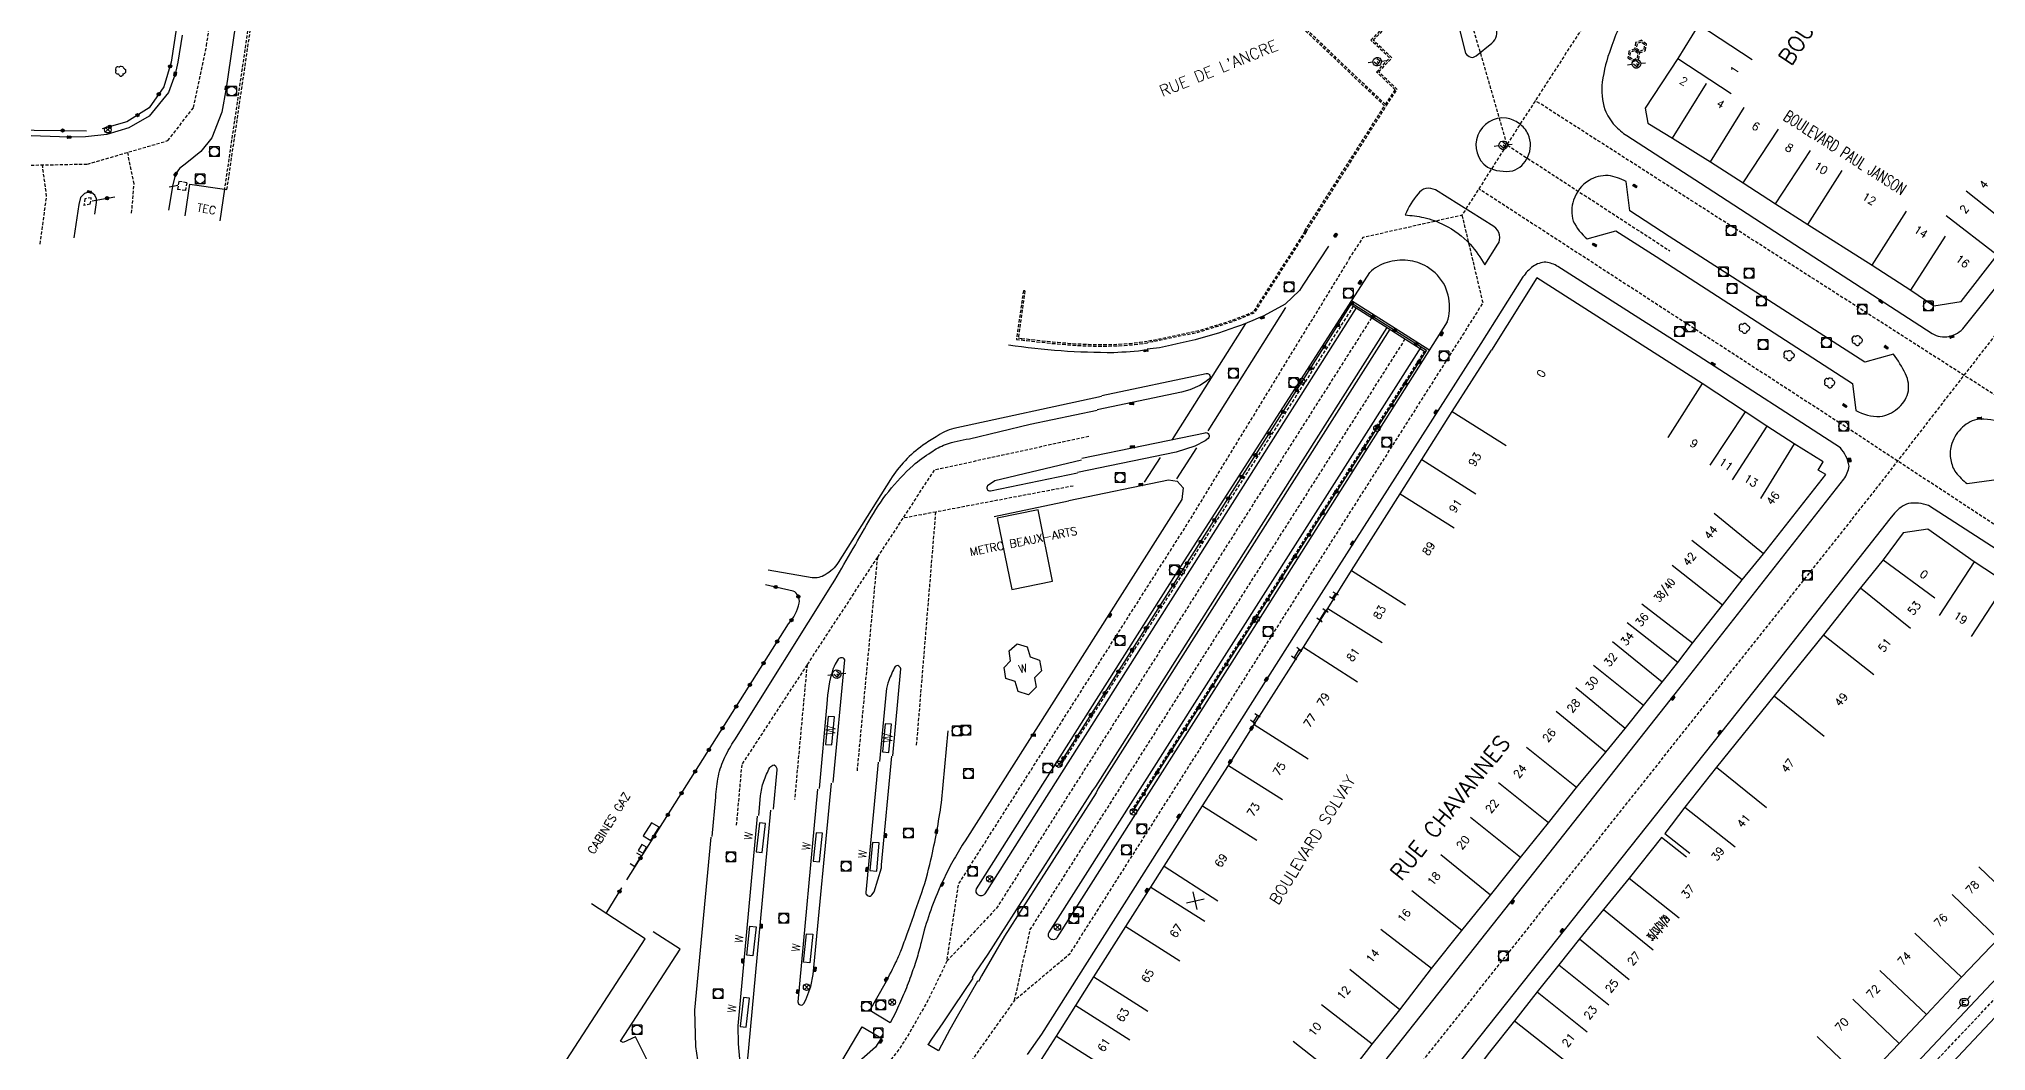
# Model space of a CAD drawing. Header units: millimetres. Extents: x 155000 to 156001, y 122000 to 123001.
# Drawn here: x 155193.5 to 155497.6, y 122550.6 to 122708.5 of the extents above; entities that cross this region are included whole.
import ezdxf
from ezdxf.enums import TextEntityAlignment as Align

# ---------------------------------------------------------------- set-up
doc = ezdxf.new("R2010")
doc.units = ezdxf.units.MM
doc.linetypes.add('DASHED', pattern=[0.75, 0.5, -0.25])
doc.layers.get('0').update_dxf_attribs({"linetype": 'CONTINUOUS'})
for name, color, linetype in [('W0001', 6, 'DASHED'), ('W0008', 7, 'CONTINUOUS'), ('W0100', 7, 'CONTINUOUS'), ('W0105', 7, 'CONTINUOUS'), ('W0112', 1, 'DASHED'), ('W0120', 7, 'CONTINUOUS'), ('W0300', 7, 'CONTINUOUS'), ('W0322', 7, 'CONTINUOUS'), ('W0400', 7, 'CONTINUOUS'), ('W0420', 7, 'CONTINUOUS'), ('W0469', 7, 'CONTINUOUS'), ('W0471', 7, 'CONTINUOUS'), ('W0984', 7, 'CONTINUOUS'), ('W0989', 7, 'CONTINUOUS'), ('W0991', 7, 'CONTINUOUS'), ('W1102', 7, 'CONTINUOUS')]:
    doc.layers.add(name, color=color, linetype=linetype)
doc.styles.get("Standard").update_dxf_attribs({"font": 'romans.shx', "width": 0.85})

# ---------------------------------------------------------------- blocks, each defined once
blk = doc.blocks.new('T400')
for p, q in [((-0.15, 0.3), (0.15, 0.3)), ((-0.15, -0.25), (-0.15, 0.3)), ((-0.15, 0.15), (0.15, 0.15)), ((-0.15, 0), (0.15, 0)), ((0.15, 0.3), (0.15, -0.25)), ((-0.15, -0.15), (0.15, -0.15)), ((-0.15, -0.25), (-0.15, -0.3)), ((-0.15, -0.3), (0.15, -0.3)), ((0.15, -0.3), (0.15, -0.25))]:
    blk.add_line(p, q)
blk = doc.blocks.new('T420')
for p, q in [((0.75, 0.75), (-0.75, 0.75)), ((-0.75, 0.75), (-0.75, -0.75)), ((0.75, 0.75), (0.75, -0.75)), ((0.75, -0.75), (-0.75, -0.75))]:
    blk.add_line(p, q)
blk.add_ellipse((0, 0), major_axis=(-0.53, 0.53), ratio=1, start_param=3.926991, end_param=10.210176)
blk = doc.blocks.new('t105o')
for p, q in [((-0.5, 0), (0.5, 0)), ((0.5, 0), (0.2, 0.1)), ((0.5, 0), (0.2, -0.1))]:
    blk.add_line(p, q)
blk = doc.blocks.new('t322o')
at = {"color": 0, "linetype": 'Continuous'}
for radius in [0.25, 0.15]:
    blk.add_circle((0, 0), radius, dxfattribs=at)
blk = doc.blocks.new('t991o')
at = {"color": 0, "linetype": 'Continuous'}
for p, q in [((-1, 1), (1, -1)), ((-1, -1), (1, 1))]:
    blk.add_line(p, q, dxfattribs=at)
blk = doc.blocks.new('T471')
for p, q in [((-0.333334, 0.333334), (-0.333334, -0.333334)), ((-0.333334, 0.333334), (0.333334, 0.333334)), ((-0.333334, 0), (0, 0)), ((0.500001, 0.500001), (1.000002, 1.000002)), ((-0.500001, -0.500001), (-1.000002, -1.000002)), ((-0.333334, -0.333334), (0.333334, -0.333334))]:
    blk.add_line(p, q)
blk.add_ellipse((0, 0), major_axis=(0.471405, 0.471405), ratio=1, start_param=5.4977871438, end_param=11.780972451)
blk = doc.blocks.new('T300')
for p, q in [((-0.8, 0.51), (-0.86, 0.34)), ((-0.86, 0.34), (-0.86, 0.17)), ((-0.86, 0.17), (-0.74, 0.06)), ((-0.69, 0.63), (-0.8, 0.51)), ((-0.8, -0.06), (-0.74, 0.06)), ((-0.74, 0.06), (-0.69, 0.11)), ((-0.57, 0.69), (-0.69, 0.63)), ((-0.46, 0.69), (-0.57, 0.69)), ((-0.29, 0.63), (-0.46, 0.69)), ((-0.29, 0.63), (-0.17, 0.74)), ((-0.23, 0.57), (-0.29, 0.63)), ((-0.17, 0.74), (-0.06, 0.8)), ((-0.06, 0.8), (0.06, 0.8)), ((0.06, 0.8), (0.23, 0.74)), ((0.23, 0.74), (0.34, 0.63)), ((0.34, 0.63), (0.4, 0.51)), ((0.46, 0.46), (0.34, 0.46)), ((0.4, 0.51), (0.4, 0.46)), ((0.57, 0.4), (0.46, 0.46)), ((0.57, 0.4), (0.69, 0.29)), ((0.69, 0.29), (0.74, 0.17)), ((0.74, 0.06), (0.69, -0.17)), ((0.74, 0.17), (0.74, 0.06)), ((-0.8, -0.17), (-0.8, -0.06)), ((-0.8, -0.23), (-0.8, -0.17)), ((-0.74, -0.34), (-0.8, -0.23)), ((-0.69, -0.4), (-0.74, -0.34)), ((-0.51, -0.46), (-0.69, -0.4)), ((-0.4, -0.46), (-0.51, -0.46)), ((-0.4, -0.46), (-0.34, -0.46)), ((-0.34, -0.46), (-0.34, -0.4)), ((-0.34, -0.51), (-0.34, -0.46)), ((-0.29, -0.63), (-0.34, -0.51)), ((-0.17, -0.74), (-0.29, -0.63)), ((-0.06, -0.8), (-0.17, -0.74)), ((0.06, -0.8), (-0.06, -0.8)), ((0.17, -0.74), (0.06, -0.8)), ((0.23, -0.69), (0.17, -0.74)), ((0.29, -0.46), (0.23, -0.46)), ((0.29, -0.63), (0.23, -0.69)), ((0.46, -0.4), (0.29, -0.46)), ((0.34, -0.51), (0.29, -0.63)), ((0.34, -0.51), (0.34, -0.46)), ((0.57, -0.34), (0.46, -0.4)), ((0.63, -0.29), (0.57, -0.34)), ((0.69, -0.17), (0.63, -0.29))]:
    blk.add_line(p, q)
blk = doc.blocks.new('T469')
at = {"color": 0, "linetype": 'Continuous', "flags": 128}
for points in [[(-0.35, 0.35), (0.35, -0.35)], [(-0.35, -0.35), (0.35, 0.35)]]:
    blk.add_lwpolyline(points, dxfattribs=at)
at = {"color": 0, "linetype": 'Continuous'}
blk.add_circle((0, 0), 0.5, dxfattribs=at)

msp = doc.modelspace()

# ---------------------------------------------------------------- linework, layer by layer
at = {"layer": 'W0001'}
for points in [[(155736.54, 122932.63), (155722.45, 122929.66), (155716.7, 122927.95), (155710.96, 122925.02), (155703.99, 122918.54), (155695.92, 122908.89), (155652.76, 122854.78), (155643.84, 122843.66), (155613.03, 122804.7), (155574.16, 122756.94), (155540.78, 122715.04), (155526.71, 122697.26), (155499.97, 122663.56), (155480.24, 122638.12), (155384.49, 122517.41)], [(155187, 122688.74), (155201.06, 122689.02), (155213.64, 122692.67), (155217.62, 122697.82), (155219.67, 122707.49), (155221.66, 122721.1)], [(155617.77, 122576.77), (155584.3, 122598.16), (155558.55, 122614.86), (155546.24, 122623.1), (155499.26, 122652.78), (155427.22, 122698.91)], [(155207.97, 122681.35), (155208.36, 122685.92), (155207.35, 122690.85)], [(155193.67, 122676.53), (155194.7, 122683.99), (155194.03, 122688.88)], [(155608.8, 122562.31), (155573.15, 122584.29), (155561.24, 122592.18), (155533.95, 122609.76), (155474.67, 122648.65), (155418.37, 122685.15)], [(155357.48, 122646.51), (155333.31, 122641.24), (155328.4, 122633.73), (155324.44, 122627.67), (155313.46, 122610.88), (155303.25, 122595.28), (155302.4, 122585.77)], [(155355.04, 122638.77), (155333.58, 122634.71)], [(155330.58, 122598.34), (155333.58, 122634.71), (155328.4, 122633.73)], [(155324.44, 122627.67), (155321.25, 122594.18)], [(155313.46, 122610.88), (155311.51, 122589.83)], [(155389.5, 122366.95), (155391.13, 122401.05), (155391.54, 122411.05), (155391.95, 122424.02), (155392.05, 122432.49), (155392.56, 122438.82), (155393.18, 122441.37), (155402.37, 122455.97), (155417.91, 122472.72), (155453.57, 122510.6), (155491.68, 122551.03), (155514.06, 122574.71)]]:
    msp.add_lwpolyline(points, dxfattribs=at)
at = {"layer": 'W0001', "flags": 128}
for points in [[(155492.5, 122801.28), (155447.78, 122730.71), (155422.75, 122692.03), (155448.19, 122675.49), (155448.19, 122675.49)], [(155385.54, 122720.77), (155411.75, 122730.03), (155422.75, 122692.03), (155415.75, 122681.03), (155400.25, 122677.53), (155398.05, 122674.19)], [(155415.75, 122681.03), (155419, 122667.35), (155416.07, 122662.7)], [(155401.63, 122665.03), (155343.05, 122572.87), (155335.31, 122564.63), (155337.13, 122576.63), (155372.91, 122632.93), (155398.13, 122674.14)], [(155416.07, 122662.7), (155393.12, 122626.6), (155354.41, 122565.65), (155345.8, 122558.41), (155341.39, 122552.25), (155338.28, 122547.82), (155331.69, 122538.57)], [(155406.85, 122661.72), (155390.59, 122636.15), (155371.83, 122606.64), (155348.28, 122569.55), (155345.8, 122558.41)], [(155335.31, 122564.63), (155332.41, 122558.63), (155329.39, 122553.3), (155327.86, 122550.89), (155326.66, 122549.35), (155320.56, 122542.56)]]:
    msp.add_lwpolyline(points, dxfattribs=at)
at = {"layer": 'W0008', "flags": 128}
for points in [[(155517.04, 122780.34), (155502.28, 122789.7, 0.1032), (155498.48, 122791.07, 0.0958), (155494.13, 122790.9, 0.1072), (155490.11, 122789.02, 0.0566), (155487.34, 122786.09), (155489.28, 122784.85), (155452.83, 122727.45), (155450.99, 122728.62), (155443.74, 122717.3, 0.0277), (155441.83, 122713.9, 0.0299), (155439.01, 122707.06, 0.0588), (155437.66, 122701.82, 0.1147), (155438.08, 122697.53, 0.0958), (155439.62, 122695.03, 0.0641), (155441.51, 122693.46), (155453, 122686.01), (155453, 122686.01)], [(155453, 122686.01), (155468.77, 122675.81), (155489.2, 122662.58, 0.1877), (155491.8, 122662.11, 0.1779), (155494.19, 122663.55), (155516.3, 122691.25), (155556.36, 122741.42), (155561.27, 122747.53, 0.423012), (155560.88, 122752.07), (155530.37, 122771.78), (155517.04, 122780.34)], [(155416.3, 122706.34, 0.1678), (155417.11, 122705.68, 0.2113), (155417.96, 122705.91), (155420.43, 122707.9, 0.1573), (155421.13, 122709.03, 0.1881), (155421.06, 122710.33), (155414.1, 122723.33, 0.2411), (155413.32, 122723.85, 0.2457), (155412.45, 122723.43, 0.2278), (155412.23, 122722.53), (155416.3, 122706.34), (155416.3, 122706.34)], [(155419.72, 122688.52, 0.155), (155423.7, 122687.97, 0.2007), (155426.04, 122690.13, 0.2221), (155426.08, 122693.68, 0.1239), (155424.67, 122695.35, 0.1269), (155422.68, 122696.18, 0.7804), (155419.72, 122688.52), (155419.72, 122688.52)], [(155448.1, 122677.73), (155441.99, 122681.71), (155441.39, 122686.27, 0.0904), (155438.57, 122687.22, 0.1549), (155435.6, 122686.45, 0.1772), (155433.18, 122683.38, 0.1656), (155433.14, 122680.12, 0.1123), (155435.32, 122677.34), (155439.78, 122678.62), (155446.1, 122674.6), (155446.1, 122674.6)], [(155411.61, 122684.97, 0.1343), (155410.09, 122685.22, 0.1474), (155408.89, 122684.36, 0.0722), (155406.87, 122681.08, -0.0307), (155409.78, 122680.68, -0.0618), (155413, 122679.5, -0.0912), (155417.01, 122676.53, -0.0438), (155419.32, 122673.29), (155421.37, 122676.49, 0.1941), (155421.62, 122677.95, 0.1986), (155420.72, 122679.26), (155411.61, 122684.97), (155411.61, 122684.97)], [(155446.1, 122674.6), (155476.73, 122654.77), (155477.27, 122650.55, 0.1316), (155481.03, 122649.6, 0.1445), (155483.75, 122650.85, 0.1471), (155485.41, 122653.26, 0.1784), (155485.01, 122656.28, 0.0429), (155483.15, 122659.34), (155478.65, 122658.11), (155448.1, 122677.73)], [(155394.92, 122676.18), (155390.88, 122670.12), (155390.35, 122669.28), (155388.12, 122667.16), (155384.81, 122665.32, -0.053149), (155370.36, 122660.74, -0.043128), (155366.59, 122660.14)], [(155399.21, 122666.56), (155341.24, 122575.1, -0.894258), (155339.95, 122575.92), (155371.13, 122625.06), (155401.34, 122672.09)], [(155413.44, 122664.37, 0.06357), (155413.8, 122666.16, 0.1323), (155413.1, 122669.94, 0.1453), (155410.31, 122672.97, 0.1066), (155407.28, 122673.97, 0.1032), (155404.06, 122673.67, 0.122087), (155401.34, 122672.09, 0.122087)], [(155443.39, 122664.98), (155430.71, 122673.01, 0.126), (155428.87, 122673.69, 0.1647), (155426.84, 122673.02, 0.0973), (155425.28, 122671.39), (155418.7, 122661.02)], [(155413.44, 122664.37), (155383.98, 122617.84), (155352.55, 122568.34, -0.196973), (155352.1, 122567.99, -0.196973), (155351.53, 122568.06, -0.191295), (155351.18, 122568.49, -0.191295), (155351.22, 122569.04), (155409.38, 122660.46)], [(155380.46, 122519.67), (155399.97, 122544.29), (155426.19, 122577.42), (155449.04, 122606.31), (155475.41, 122639.83, 0.1115), (155476.23, 122641.89, 0.13), (155474.85, 122644.75), (155452.62, 122659.09), (155443.39, 122664.98)], [(155344.94, 122660.82, 0.0385), (155361.36, 122659.63, 0.023844), (155366.49, 122660.04, 0.023844)], [(155359.49, 122652.9), (155375.81, 122656.35), (155375.81, 122656.34, -0.812867), (155376.17, 122655.39), (155375.7, 122655.04), (155374.83, 122654.45), (155373.24, 122653.79), (155371.92, 122653.44), (155358.79, 122650.68)], [(155298.62, 122584.08), (155299.19, 122590.21, -0.0287), (155299.62, 122593.49, -0.0584), (155300.6, 122596.43, -0.0297), (155302.16, 122599.14), (155317.44, 122623.48, 0.0045), (155323.11, 122633.3, -0.0811), (155330.03, 122641.98, -0.0317), (155332.83, 122644.05, -0.053), (155335.08, 122645.27, -0.0324), (155338.81, 122646.15), (155348.29, 122648.43), (155358.78, 122650.63)], [(155359.44, 122652.74), (155336.38, 122647.77, 0.0849), (155333.61, 122646.45, 0.0154), (155331.55, 122645.13, 0.0976), (155326.5, 122639.79), (155318.32, 122626.82, -0.1252), (155316.29, 122624.92, -0.1699), (155314.25, 122624.43), (155307.39, 122625.62), (155307.39, 122625.62)], [(155356.4, 122643.1), (155375.65, 122647.09, -0.747876), (155376.11, 122646.21), (155375.63, 122645.81), (155374.05, 122644.99), (155371.1, 122644.06), (155355.71, 122640.88)], [(155356.31, 122642.79), (155342.78, 122639.59), (155341.65, 122638.82, 0.1904), (155341.58, 122638.29, 0.3141), (155342.09, 122638), (155355.69, 122640.83)], [(155354.33, 122636.53), (155369.89, 122639.74), (155371.28, 122639.52), (155372.18, 122638.46), (155372, 122636.64), (155338.14, 122583.39, 0.015724), (155336.43, 122580.56, 0.015724), (155334.91, 122577.64, 0.020925), (155333.17, 122573.61, 0.020925), (155331.77, 122569.45), (155331.29, 122567.52, -0.011384), (155330.54, 122564.88, -0.011384), (155329.66, 122562.28, -0.012857), (155328.54, 122559.39, -0.012857), (155327.26, 122556.57), (155326.46, 122555.01), (155323.29, 122556.89), (155325.68, 122561.15, 0.01029), (155327.46, 122564.68, 0.021709), (155328.2, 122566.41, 0.00392), (155329.1, 122568.86, 0.001689), (155331.13, 122574.59, 0.028735), (155332.81, 122580.43, 0.019308), (155334.46, 122589.31), (155335.52, 122600.54)], [(155389.8, 122494.96), (155407.85, 122477.52), (155411.04, 122474.6, 0.026), (155411.82, 122473.97, 0.0436), (155412.66, 122473.42, 0.0654), (155413.25, 122473.21, 0.1196), (155414.62, 122473.31, 0.1338), (155416.92, 122474.71), (155445.64, 122505.04), (155460.66, 122521.02), (155525.37, 122589.67), (155533.29, 122599.01), (155533.27, 122599.02, -0.4838), (155534.11, 122601.87, 0.1702), (155533.46, 122605.12, 0.0192), (155531.35, 122608.18), (155488.61, 122635.71, 0.1331), (155485.48, 122636.04, 0.1442), (155483.33, 122634.53), (155482.59, 122633.66), (155465.14, 122611.54), (155430.52, 122567.95), (155405.29, 122536.18), (155388.52, 122515.16)], [(155317.52, 122592.51), (155319.35, 122611.63, 0.3773), (155318.85, 122611.94, 0.2868), (155318.32, 122611.74), (155317.87, 122610.97, 0.0451), (155317.51, 122610.19, 0.0654), (155316.55, 122604.76), (155315.34, 122591.54)], [(155328.11, 122610.25, 0.2056), (155327.64, 122610.74, 0.1311), (155327.22, 122610.62, 0.0248), (155326.24, 122608.44, 0.0665), (155325.8, 122606.7), (155324.77, 122595.75)], [(155324.55, 122595.65), (155322.65, 122575.31, 0.739989), (155323.58, 122574.96), (155323.93, 122575.43), (155325.1, 122579.2), (155325.1, 122579.63), (155326.68, 122596.6)], [(155305.92, 122587.34), (155306.21, 122590.44, -0.06), (155306.7, 122592.69, -0.0312), (155307.65, 122594.86, -0.2266), (155308.33, 122595.23, -0.2935), (155308.74, 122594.47), (155308.15, 122588.33)], [(155315.11, 122591.44), (155312.02, 122558.25, 0.762943), (155312.97, 122558.03), (155313.25, 122558.58), (155314.05, 122560.65), (155314.44, 122562.51), (155317.27, 122592.4)], [(155305.65, 122587.22), (155302.67, 122554.54), (155302.7, 122551.71), (155302.95, 122548.77), (155303.09, 122548.18, 0.810426), (155304.09, 122548.27), (155307.83, 122588.19)], [(155507.35, 122564.74), (155468.98, 122523.99), (155470.21, 122522.75), (155462.69, 122514.75), (155461.46, 122515.98), (155454.62, 122508.72, 0.2284), (155454.25, 122506.83, 0.1153), (155455.61, 122504.16), (155457.45, 122502.3), (155458.18, 122501.78), (155488.06, 122472.69), (155488.64, 122471.23, 0.1451), (155491.02, 122470.19, 0.2402), (155493.19, 122471.26), (155495.68, 122474.98), (155494.18, 122475.96), (155518.83, 122514.55)]]:
    msp.add_lwpolyline(points, format="xyb", dxfattribs=at)
at = {"layer": 'W0008'}
for points in [[(155226.29, 122725.17), (155222.76, 122700.86), (155222.05, 122697.12), (155220.5, 122693.13), (155218.79, 122690.97), (155216.57, 122689.19), (155215.47, 122688.32), (155214.84, 122687.42), (155214.39, 122685.82), (155213.73, 122681.82)], [(155215.89, 122709.12), (155215.18, 122704.93), (155214.77, 122703.06), (155213.73, 122700.19), (155210.7, 122696.51), (155207.52, 122694.67), (155204.12, 122693.64), (155200.79, 122693.24), (155198.2, 122693.23), (155190.77, 122693.48)], [(155202.2, 122681.22), (155202.47, 122683.01), (155202.48, 122683.58), (155202.23, 122684.17), (155201.78, 122684.54), (155201.39, 122684.67), (155200.61, 122684.42), (155199.99, 122683.82), (155199.73, 122682.7), (155198.97, 122677.49)]]:
    msp.add_lwpolyline(points, dxfattribs=at)
at = {"layer": 'W0008', "flags": 128}
for points in [[(155388.2, 122666.62), (155376.05, 122647.36)], [(155398.49, 122667.72), (155410.58, 122660.06)], [(155404.04, 122663.5), (155358.5, 122591.89), (155358.02, 122591.25), (155343.73, 122568.87), (155341.7, 122565.73), (155339.77, 122562.91), (155339.24, 122562.07), (155339.36, 122561.98), (155336.34, 122557.5), (155334.66, 122554.99), (155332.9, 122552.42), (155332.33, 122551.58)], [(155404.47, 122663.23), (155358.94, 122591.56), (155358.61, 122590.89), (155344.32, 122568.5), (155342.35, 122565.21), (155340.73, 122562.32), (155340.23, 122561.43), (155340.07, 122561.5), (155336.92, 122555.98), (155335.78, 122553.96), (155334.44, 122551.51), (155333.98, 122550.64), (155332.34, 122551.59)], [(155381.92, 122664.13), (155370.5, 122646.02)], [(155418.7, 122661.02), (155389.81, 122615.78), (155350.08, 122553.23), (155347.82, 122550.05)], [(155371.21, 122639.9), (155374.35, 122644.71)], [(155368.62, 122643.24), (155366.12, 122639.38)], [(155354.29, 122636.39), (155342.68, 122633.97), (155342.68, 122633.97)], [(155326.84, 122596.67), (155328.11, 122610.25), (155328.11, 122610.25)], [(155298.41, 122583.98), (155295.88, 122556.95), (155296.04, 122551.31), (155297.14, 122544.01)]]:
    msp.add_lwpolyline(points, dxfattribs=at)
msp.add_lwpolyline([(155494.66, 122639.15), (155499.94, 122639.91), (155507.26, 122635.21), (155505.97, 122631.47), (155507.13, 122630.69, 0.292), (155508.66, 122630.76, 0.0653), (155510.22, 122631.99, 0.1377), (155513.17, 122636.42, 0.0536), (155513.65, 122640.19), (155512.49, 122640.93), (155509.21, 122638.48), (155502.1, 122643.08), (155500.48, 122648.45, 0.133), (155496.14, 122649.15, 0.146), (155493.65, 122647.68, 0.1305), (155492.15, 122645.05, 0.1058), (155492.08, 122642.85, 0.1082), (155492.9, 122640.88, 0.0677)], format="xyb", close=True, dxfattribs=at)
msp.add_lwpolyline([(155325, 122552.48), (155324.14, 122551.21), (155321.14, 122548.54), (155318.13, 122546.71), (155317.41, 122546.44), (155322.05, 122554.39), (155325.07, 122552.6)], close=True, dxfattribs=at)
at = {"layer": 'W0100', "flags": 128}
for points in [[(155466.71, 122723.48), (155462.52, 122726.22), (155457.18, 122717.85), (155452.72, 122710.81), (155449.45, 122705.49), (155444.35, 122697.73), (155444.77, 122695.41), (155448.65, 122693.07), (155454.55, 122689.34), (155454.55, 122689.34)], [(155454.55, 122689.34), (155459.68, 122686.1), (155464.72, 122682.8), (155469.77, 122679.59), (155479.8, 122673.23), (155485.84, 122669.35), (155489.47, 122666.89), (155493.73, 122667.54), (155499.32, 122674.81)], [(155453.29, 122654.75), (155427.45, 122671.27), (155420.37, 122659.96)], [(155355.82, 122530.14), (155354.99, 122530.75), (155349.74, 122535.88), (155344.64, 122540.75), (155350.09, 122549.24), (155352.4, 122552.9), (155355.43, 122557.69), (155358.26, 122562.19), (155363.24, 122570), (155367.16, 122576.18), (155369.22, 122579.42), (155375.25, 122588.83), (155379.26, 122595.17), (155383.3, 122601.56), (155390.99, 122613.6), (155394.79, 122619.63), (155398.49, 122625.57), (155406.08, 122637.57), (155409.47, 122642.91), (155414.2, 122650.41), (155420.37, 122659.96)], [(155397.24, 122545.9), (155401.72, 122551.66), (155406.05, 122557.03), (155411, 122563.45), (155415.72, 122569.38), (155420.21, 122574.91), (155424.9, 122580.78), (155429.24, 122586.19), (155433.65, 122591.7), (155438.2, 122597.23), (155441.25, 122600.92), (155444.11, 122604.52), (155447.04, 122608.17), (155449.44, 122611.23), (155451.75, 122614.24), (155456.45, 122620.16), (155459.53, 122624.11), (155462.85, 122628.16), (155472.58, 122640.57), (155471.4, 122641.26), (155472.17, 122642.54), (155467.64, 122645.35), (155463.38, 122648.11), (155459.96, 122650.37), (155453.29, 122654.75)], [(155500.76, 122623.68), (155495.74, 122626.93), (155488.52, 122632.01), (155484.64, 122631.47), (155481.53, 122627.24), (155478.01, 122622.87), (155472.22, 122615.55), (155464.53, 122606.03), (155455.52, 122594.9), (155450.58, 122588.63), (155447.41, 122584.56), (155451.36, 122581.49)], [(155396, 122622.01), (155395.48, 122621.26)], [(155394.42, 122619.37), (155393.5, 122617.88)], [(155390.34, 122613.3), (155389.53, 122611.99)], [(155316.34, 122598.45), (155317.35, 122598.39), (155317.74, 122602.76), (155316.74, 122602.82), (155316.34, 122598.45), (155316.34, 122598.45)], [(155383.81, 122603), (155383.12, 122601.97)], [(155325.26, 122597.26), (155326.26, 122597.17), (155326.67, 122601.58), (155325.67, 122601.67), (155325.26, 122597.26), (155325.26, 122597.26)], [(155450.82, 122580.82), (155446.91, 122583.93), (155441.85, 122577.57), (155437.88, 122572.7), (155434.13, 122568.09), (155430.88, 122564.03), (155427.5, 122559.83), (155423.94, 122555.32), (155420.03, 122550.42), (155414.91, 122543.65), (155411.79, 122539.79), (155408.55, 122535.7), (155412.47, 122532.6)], [(155285.81, 122579.83), (155286.55, 122579.4), (155287.6, 122581.03), (155286.86, 122581.46)], [(155287.1, 122581.88), (155287.84, 122581.45), (155288.38, 122582.4), (155287.64, 122582.82), (155287.09, 122581.88)], [(155289.16, 122533.56), (155272.68, 122544.2), (155288.19, 122568.09), (155279.81, 122573.54), (155279.81, 122573.54)], [(155292.08, 122541.98), (155286.68, 122552.78), (155284.76, 122551.92), (155284.32, 122552.12), (155293.63, 122566.49), (155289.43, 122569.2)], [(155478.44, 122545.93), (155484.01, 122551.76), (155488.29, 122556.27), (155493.78, 122562.13), (155499.52, 122568.08)]]:
    msp.add_lwpolyline(points, dxfattribs=at)
at = {"layer": 'W0100'}
msp.add_lwpolyline([(155216.35, 122680.91), (155217.07, 122685.86), (155222.46, 122685.08), (155221.75, 122680.13)], dxfattribs=at)
at = {"layer": 'W0100', "flags": 128}
for points in [[(155351.8, 122623.9), (155349.55, 122635.07), (155343.15, 122633.73), (155345.47, 122622.63)], [(155346.26, 122614.16), (155347.83, 122613.67), (155348.31, 122612.1), (155349.76, 122611.57), (155350.09, 122609.91), (155348.98, 122608.84), (155349.24, 122607.35), (155348.05, 122606.19), (155346.41, 122606.72), (155345.99, 122608.24), (155344.53, 122608.75), (155344.24, 122610.42), (155345.26, 122611.51), (155345.02, 122613.02)], [(155290.35, 122585.5), (155289.17, 122586.2), (155287.86, 122584.16), (155289.04, 122583.46)], [(155306.96, 122586.1), (155306.03, 122586.21), (155305.51, 122581.7), (155306.45, 122581.59)], [(155315.87, 122584.61), (155314.91, 122584.66), (155314.42, 122580.24), (155315.42, 122580.12)], [(155323.28, 122578.74), (155324.37, 122578.66), (155324.71, 122583.07), (155323.7, 122583.12)], [(155304.55, 122570.08), (155305.49, 122569.97), (155304.97, 122565.46), (155304.04, 122565.57)], [(155314.36, 122568.82), (155313.9, 122564.33), (155312.9, 122564.45), (155313.4, 122568.87)], [(155304.47, 122558.82), (155303.54, 122558.92), (155303.02, 122554.42), (155303.95, 122554.31)]]:
    msp.add_lwpolyline(points, close=True, dxfattribs=at)
at = {"layer": 'W0112'}
for p, q in [((155234.91, 122769.95), (155222.46, 122685.08)), ((155403.65, 122698.1), (155388.2, 122712.77)), ((155403.79, 122698.31), (155388.56, 122712.78)), ((155401.54, 122708.34), (155403.66, 122710.48)), ((155404.45, 122705.59), (155401.54, 122708.34)), ((155401.9, 122708.34), (155404.01, 122710.48)), ((155404.8, 122705.6), (155401.9, 122708.34)), ((155443.79, 122708.34), (155442.86, 122707.97)), ((155444.55, 122707.73), (155443.79, 122708.34)), ((155402.41, 122703.37), (155404.45, 122705.59)), ((155402.76, 122703.38), (155404.8, 122705.6)), ((155441.8, 122706.62), (155441.68, 122705.62)), ((155441.68, 122705.62), (155442.46, 122705.01)), ((155442.73, 122706.98), (155441.8, 122706.62)), ((155442.03, 122706.44), (155441.94, 122705.73)), ((155441.94, 122705.73), (155442.5, 122705.3)), ((155442.69, 122706.7), (155442.03, 122706.44)), ((155442.46, 122705.01), (155443.39, 122705.38)), ((155442.5, 122705.3), (155443.16, 122705.55)), ((155443.24, 122706.26), (155442.69, 122706.7)), ((155442.86, 122707.97), (155442.73, 122706.98)), ((155442.73, 122706.98), (155443.5, 122706.37)), ((155443.5, 122706.37), (155442.73, 122706.98)), ((155443.09, 122707.79), (155443, 122707.09)), ((155443, 122707.09), (155443.55, 122706.65)), ((155443.75, 122708.05), (155443.09, 122707.79)), ((155443.16, 122705.55), (155443.24, 122706.26)), ((155443.39, 122705.38), (155443.5, 122706.37)), ((155443.5, 122706.37), (155444.43, 122706.74)), ((155443.55, 122706.65), (155444.2, 122706.91)), ((155444.29, 122707.62), (155443.75, 122708.05)), ((155444.2, 122706.91), (155444.29, 122707.62)), ((155444.43, 122706.74), (155444.55, 122707.73)), ((155405.32, 122700.62), (155402.41, 122703.37)), ((155405.64, 122700.66), (155402.76, 122703.38)), ((155403.79, 122698.31), (155405.32, 122700.62)), ((155403.97, 122698.14), (155405.64, 122700.66)), ((155391.19, 122678.57), (155403.65, 122698.1)), ((155391.4, 122678.43), (155403.97, 122698.14)), ((155216.37, 122684.88), (155215.13, 122685.05)), ((155216.59, 122686.11), (155216.37, 122684.88)), ((155222.46, 122685.08), (155222.86, 122685.02)), ((155201.52, 122682.74), (155200.53, 122682.56)), ((155201.52, 122682.74), (155201.67, 122683.77)), ((155347.26, 122669.25), (155346.16, 122661.66)), ((155347.5, 122669.22), (155346.44, 122661.87)), ((155346.16, 122661.66), (155346.96, 122661.56)), ((155346.44, 122661.87), (155346.99, 122661.81)), ((155346.96, 122661.56), (155347.76, 122661.47)), ((155346.99, 122661.81), (155347.79, 122661.72)), ((155347.76, 122661.47), (155348.56, 122661.37)), ((155347.79, 122661.72), (155348.59, 122661.62)), ((155348.56, 122661.37), (155349.36, 122661.28)), ((155348.59, 122661.62), (155349.39, 122661.53)), ((155349.36, 122661.28), (155350.17, 122661.2)), ((155349.39, 122661.53), (155350.19, 122661.44)), ((155350.17, 122661.2), (155350.97, 122661.11)), ((155350.19, 122661.44), (155350.99, 122661.36)), ((155350.97, 122661.11), (155351.77, 122661.03)), ((155350.99, 122661.36), (155351.79, 122661.28)), ((155351.77, 122661.03), (155352.57, 122660.96)), ((155351.79, 122661.28), (155352.59, 122661.2)), ((155352.57, 122660.96), (155353.37, 122660.89)), ((155352.59, 122661.2), (155353.39, 122661.13)), ((155353.37, 122660.89), (155354.17, 122660.82)), ((155353.39, 122661.13), (155354.19, 122661.07)), ((155354.17, 122660.82), (155354.97, 122660.76)), ((155354.19, 122661.07), (155354.99, 122661.01)), ((155354.97, 122660.76), (155355.78, 122660.71)), ((155354.99, 122661.01), (155355.79, 122660.96)), ((155355.78, 122660.71), (155356.58, 122660.67)), ((155355.79, 122660.96), (155356.59, 122660.92)), ((155356.58, 122660.67), (155357.38, 122660.64)), ((155356.59, 122660.92), (155357.39, 122660.89)), ((155357.38, 122660.64), (155358.18, 122660.62)), ((155357.39, 122660.89), (155358.18, 122660.87)), ((155358.18, 122660.87), (155358.98, 122660.85)), ((155358.18, 122660.62), (155358.98, 122660.6)), ((155358.98, 122660.85), (155359.78, 122660.85)), ((155358.98, 122660.6), (155359.78, 122660.6)), ((155359.78, 122660.85), (155360.58, 122660.86)), ((155359.78, 122660.6), (155360.58, 122660.61)), ((155360.58, 122660.86), (155361.37, 122660.88)), ((155360.58, 122660.61), (155361.38, 122660.63)), ((155361.37, 122660.88), (155362.17, 122660.92)), ((155361.38, 122660.63), (155362.18, 122660.67)), ((155362.17, 122660.92), (155362.98, 122660.97)), ((155362.18, 122660.67), (155363, 122660.72)), ((155362.98, 122660.97), (155363.79, 122661.03)), ((155363, 122660.72), (155363.81, 122660.78)), ((155363.79, 122661.03), (155364.6, 122661.11)), ((155363.81, 122660.78), (155364.63, 122660.86)), ((155364.6, 122661.11), (155365.42, 122661.2)), ((155364.63, 122660.86), (155365.44, 122660.95)), ((155365.42, 122661.2), (155366.22, 122661.3)), ((155365.44, 122660.95), (155366.26, 122661.05)), ((155366.22, 122661.3), (155366.58, 122661.35)), ((155366.26, 122661.05), (155366.62, 122661.1))]:
    msp.add_line(p, q, dxfattribs=at)
for points in [[(155222.86, 122685.02), (155235.31, 122769.89), (155234.91, 122769.95)], [(155216.59, 122686.11), (155215.34, 122686.29), (155215.13, 122685.05)], [(155201.67, 122683.77), (155200.68, 122683.59), (155200.53, 122682.56)], [(155347.5, 122669.22), (155347.26, 122669.25)]]:
    msp.add_lwpolyline(points, dxfattribs=at)
at = {"layer": 'W0112', "flags": 128}
for points in [[(155391.23, 122678.54), (155383.11, 122665.89), (155379.66, 122664.53), (155374.45, 122662.92), (155367.32, 122661.46), (155366.58, 122661.35)], [(155391.4, 122678.43), (155383.25, 122665.73), (155379.73, 122664.34), (155374.5, 122662.72), (155367.36, 122661.26), (155366.61, 122661.14)], [(155398.78, 122666.83), (155352.83, 122594.85)], [(155409.91, 122659.88), (155383.16, 122617.92), (155364.24, 122588.27)]]:
    msp.add_lwpolyline(points, dxfattribs=at)
at = {"layer": 'W0120', "flags": 128}
msp.add_lwpolyline([(155398.64, 122666.93), (155409.8, 122659.85)], dxfattribs=at)
at = {"layer": 'W0322'}
for p, q in [((155201.8, 122683.26), (155205.37, 122683.9)), ((155213.83, 122685.48), (155215.18, 122685.73))]:
    msp.add_line(p, q, dxfattribs=at)
for points in [[(155216.54, 122720.69), (155214.17, 122704.91), (155213.02, 122701.07), (155210.73, 122697.8), (155207.2, 122695.6), (155203.39, 122694.51)], [(155129.67, 122706.38), (155149.19, 122700.32), (155186.89, 122694.79), (155192.77, 122694.3), (155200.94, 122694.2)]]:
    msp.add_lwpolyline(points, dxfattribs=at)
at = {"layer": 'W0322', "flags": 128}
for points in [[(155352.98, 122595.46), (155398.56, 122667.3), (155410.2, 122659.95), (155383.34, 122617.81), (155364.41, 122588.15)], [(155282.08, 122572.07), (155284.54, 122576.07), (155284.54, 122576.07)]]:
    msp.add_lwpolyline(points, dxfattribs=at)
msp.add_lwpolyline([(155285.31, 122577.3), (155310.55, 122617.26, 0.1404), (155312.23, 122620.51, 0.3297), (155311.31, 122622.38), (155306.97, 122623.36), (155306.97, 122623.36)], format="xyb", dxfattribs=at)
at = {"layer": 'W1102'}
for p, q in [((155459.68, 122686.1), (155465.18, 122694.46)), ((155464.72, 122682.8), (155470.21, 122691.15)), ((155469.77, 122679.59), (155475.13, 122688.03)), ((155502.33, 122678.59), (155494.5, 122684.81)), ((155479.8, 122673.23), (155485.16, 122681.68)), ((155499.32, 122674.81), (155491.4, 122680.91)), ((155485.84, 122669.35), (155491.25, 122677.76)), ((155459.96, 122650.37), (155454.45, 122642.02)), ((155463.38, 122648.11), (155457.93, 122639.73)), ((155467.64, 122645.35), (155462.37, 122636.84)), ((155462.85, 122628.16), (155455.12, 122634.5)), ((155459.53, 122624.11), (155451.65, 122630.27)), ((155456.45, 122620.16), (155448.6, 122626.37)), ((155481.53, 122627.24), (155489.58, 122621.31)), ((155495.74, 122626.93), (155490.29, 122618.55)), ((155500.76, 122623.68), (155495.3, 122615.3)), ((155451.75, 122614.24), (155443.83, 122620.33)), ((155478.01, 122622.87), (155485.79, 122616.6)), ((155449.44, 122611.23), (155441.57, 122617.4)), ((155447.04, 122608.17), (155439.24, 122614.43)), ((155472.22, 122615.55), (155480.06, 122609.35)), ((155444.11, 122604.52), (155436.29, 122610.75)), ((155441.25, 122600.92), (155433.54, 122607.29)), ((155464.53, 122606.03), (155472.31, 122599.75)), ((155438.2, 122597.23), (155430.48, 122603.58)), ((155433.65, 122591.7), (155425.85, 122597.96)), ((155455.52, 122594.9), (155463.29, 122588.61)), ((155429.24, 122586.19), (155421.43, 122592.45)), ((155424.9, 122580.78), (155417.08, 122587.02)), ((155450.58, 122588.63), (155458.43, 122582.44)), ((155420.21, 122574.91), (155412.44, 122581.2)), ((155441.85, 122577.57), (155449.68, 122571.35)), ((155503.7, 122572.43), (155496.48, 122579.36)), ((155415.72, 122569.38), (155407.9, 122575.61)), ((155499.52, 122568.08), (155492.32, 122575.02)), ((155437.88, 122572.7), (155445.63, 122566.38)), ((155411, 122563.45), (155403.09, 122569.56)), ((155493.78, 122562.13), (155486.48, 122568.97)), ((155434.13, 122568.09), (155441.88, 122561.77)), ((155406.05, 122557.03), (155398.26, 122563.31)), ((155430.88, 122564.03), (155438.69, 122557.78)), ((155488.29, 122556.27), (155481.03, 122563.15)), ((155427.5, 122559.83), (155435.29, 122553.56)), ((155401.72, 122551.66), (155393.83, 122557.8)), ((155484.01, 122551.76), (155476.78, 122558.67)), ((155423.94, 122555.32), (155431.79, 122549.12)), ((155397.24, 122545.9), (155389.39, 122552.1)), ((155478.44, 122545.93), (155471.23, 122552.86))]:
    msp.add_line(p, q, dxfattribs=at)
at = {"layer": 'W1102', "flags": 128}
for points in [[(155452.72, 122710.81), (155461.08, 122705.33), (155461.08, 122705.33)], [(155449.45, 122705.49), (155457.82, 122700.02), (155457.82, 122700.02)], [(155448.65, 122693.07), (155453.93, 122701.57), (155453.93, 122701.57)], [(155454.55, 122689.34), (155459.82, 122697.84), (155459.82, 122697.84)], [(155453.29, 122654.75), (155447.9, 122646.32), (155447.9, 122646.32)], [(155414.2, 122650.41), (155422.66, 122645.07)], [(155409.47, 122642.91), (155417.91, 122637.54)], [(155406.08, 122637.57), (155414.53, 122632.22)], [(155398.49, 122625.57), (155406.94, 122620.23)], [(155394.79, 122619.63), (155403.28, 122614.35)], [(155390.99, 122613.6), (155399.42, 122608.22)], [(155383.3, 122601.56), (155391.73, 122596.18)], [(155379.26, 122595.17), (155387.71, 122589.82)], [(155375.25, 122588.83), (155383.7, 122583.48)], [(155369.22, 122579.42), (155377.64, 122574.02)], [(155367.16, 122576.18), (155375.6, 122570.83)], [(155363.24, 122570), (155371.69, 122564.64)], [(155358.26, 122562.19), (155366.69, 122556.81)], [(155355.43, 122557.69), (155363.88, 122552.36)], [(155352.4, 122552.9), (155360.86, 122547.56)]]:
    msp.add_lwpolyline(points, dxfattribs=at)

# ---------------------------------------------------------------- block references
at = {"layer": 'W0105'}
for p, rotation in [((155395.48, 122621.26), 327.3229364387875), ((155396, 122622.01), 330.0320082494115), ((155393.5, 122617.88), 324.0377889327405), ((155394.42, 122619.37), 326.2895323525102), ((155389.53, 122611.99), 323.4373160680541), ((155390.34, 122613.3), 324.0042925942427), ((155383.12, 122601.97), 321.493350732274), ((155383.81, 122603), 327.5097804103362)]:
    msp.add_blockref('t105o', p, dxfattribs=dict(at, rotation=rotation))
at = {"layer": 'W0300'}
for p in [(155206.3, 122703.5), (155459.9, 122663.36), (155466.88, 122659.11), (155477.52, 122661.45), (155473.21, 122654.84)]:
    msp.add_blockref('T300', p, dxfattribs=at)
at = {"layer": 'W0322'}
for p, rotation in [((155213.98, 122704.27), 253.2830204027391), ((155212.21, 122699.91), 235.011520716033), ((155208.89, 122696.65), 211.8754027345037), ((155197.2, 122694.25), 359.2702707858556), ((155204.55, 122694.84), 195.9731753863285), ((155204.14, 122683.68), 10.27792815440614), ((155398.51, 122667.23), 57.60615658511428), ((155401.87, 122665.21), 327.731161598036), ((155396.37, 122663.86), 57.60615658511428), ((155405.25, 122663.07), 327.731161598036), ((155394.23, 122660.48), 57.60615658511428), ((155408.64, 122660.94), 327.731161598036), ((155392.08, 122657.1), 57.60615658511428), ((155409.05, 122658.14), 237.4820899508871), ((155389.94, 122653.72), 57.60615658511428), ((155406.9, 122654.76), 237.4820899508871), ((155387.8, 122650.35), 57.60615658511428), ((155404.75, 122651.39), 237.4820899508871), ((155385.66, 122646.97), 57.60615658511428), ((155402.6, 122648.02), 237.4820899508871), ((155400.45, 122644.64), 237.4820899508871), ((155383.51, 122643.59), 57.60615658511428), ((155398.29, 122641.27), 237.4820899508871), ((155381.37, 122640.21), 57.60615658511428), ((155396.14, 122637.9), 237.4820899508871), ((155379.23, 122636.84), 57.60615658511428), ((155377.08, 122633.46), 57.60615658511428), ((155393.99, 122634.53), 237.4820899508871), ((155374.94, 122630.08), 57.60615658511428), ((155391.84, 122631.15), 237.4820899508871), ((155372.8, 122626.7), 57.60615658511428), ((155389.69, 122627.78), 237.4820899508871), ((155308.57, 122623), 167.2842315563784), ((155370.65, 122623.33), 57.60615658511428), ((155387.54, 122624.41), 237.4820899508871), ((155312.11, 122621.52), 113.5688904282071), ((155368.51, 122619.95), 57.60615658511428), ((155385.39, 122621.03), 237.4820899508871), ((155311.03, 122617.83), 53.12651364943994), ((155366.37, 122616.57), 57.60615658511428), ((155383.24, 122617.66), 237.4546819632915), ((155308.81, 122614.5), 57.72506788000268), ((155381.09, 122614.29), 237.4546819632915), ((155306.67, 122611.12), 57.72506788000268), ((155364.23, 122613.19), 57.60615658511428), ((155378.94, 122610.92), 237.4546819632915), ((155304.54, 122607.74), 57.72506788000268), ((155362.08, 122609.82), 57.60615658511428), ((155376.79, 122607.55), 237.4546819632915), ((155359.94, 122606.44), 57.60615658511428), ((155302.4, 122604.36), 57.72506788000268), ((155357.8, 122603.06), 57.60615658511428), ((155374.64, 122604.17), 237.4546819632915), ((155300.27, 122600.98), 57.72506788000268), ((155355.65, 122599.68), 57.60615658511428), ((155372.48, 122600.8), 237.4546819632915), ((155298.13, 122597.59), 57.72506788000268), ((155353.51, 122596.31), 57.60615658511428), ((155370.33, 122597.43), 237.4546819632915), ((155295.99, 122594.21), 57.72506788000268), ((155368.18, 122594.06), 237.4546819632915), ((155293.86, 122590.83), 57.72506788000268), ((155366.03, 122590.69), 237.4546819632915), ((155291.72, 122587.45), 57.72506788000268), ((155289.59, 122584.07), 57.72506788000268), ((155287.45, 122580.68), 57.72506788000268), ((155284.17, 122575.48), 58.41098119203802)]:
    msp.add_blockref('t322o', p, dxfattribs=dict(at, rotation=rotation))
at = {"layer": 'W0400'}
for p, rotation in [((155214.77, 122703.06), 347.6756471219106), ((155222.76, 122700.86), 171.722177383492), ((155198.2, 122693.23), 270.0784405379922), ((155214.84, 122687.42), 145.3540516879634), ((155201.39, 122684.67), 72.24408647450394), ((155442.79, 122685.6), 57.03541847938677), ((155396.02, 122677.92), 326.7023884543252), ((155436.46, 122676.39), 58.64872269221372), ((155399.83, 122670.54), 147.6584563810125), ((155481.21, 122667.57), 56.88687989236498), ((155384.56, 122665.06), 106.5699688313473), ((155412.57, 122662.49), 147.4354067084826), ((155366.41, 122659.92), 96.64668441512919), ((155482, 122660.42), 235.1974127049982), ((155492.23, 122662.08), 286.2610245755052), ((155455, 122657.81), 54.80893409386959), ((155364.18, 122651.64), 90), ((155411.68, 122650.32), 327.4931168424853), ((155475.52, 122651.33), 237.7511703170769), ((155496.6, 122649.34), 93.60168794093124), ((155364.28, 122644.9), 90), ((155476.31, 122642.85), 14.2229132070573), ((155365.62, 122639.01), 90), ((155398.61, 122629.81), 147.4931168425431), ((155360.73, 122618.58), 149.2952538222843), ((155385.21, 122608.61), 146.8195503979902), ((155448.7, 122605.7), 321.931737471022), ((155348.83, 122599.87), 90), ((155382.89, 122600.97), 146.787356884904), ((155456.01, 122600.29), 141.901968390205), ((155379.57, 122595.75), 327.0131164851797), ((155371.51, 122587.23), 147.3406151137496), ((155325.69, 122584.2), 173.9086818574962), ((155333.68, 122584.86), 173.1120258794289), ((155322.83, 122578.9), 173.8292190498393), ((155334.59, 122576.62), 152.7682150735939), ((155366.55, 122575.68), 329.4296731645229), ((155423.65, 122573.85), 142.5076536558595), ((155306.3, 122570.09), 358.1989041494385), ((155431.38, 122569.35), 140.865398726032), ((155303.42, 122564.66), 358.2011433948887), ((155314.7, 122563.36), 356.7556948260263), ((155312.01, 122559.88), 350.0514948384117), ((155325.83, 122561.79), 329.8859150517024), ((155324.97, 122552.13), 325.6501278749371)]:
    msp.add_blockref('T400', p, dxfattribs=dict(at, rotation=rotation))
at = {"layer": 'W0420'}
for p in [(155223.6, 122700.39), (155220.88, 122690.94), (155218.67, 122686.7), (155457.76, 122678.64), (155456.59, 122672.2), (155460.56, 122671.96), (155388.74, 122669.85), (155398.01, 122668.83), (155457.92, 122669.57), (155462.49, 122667.62), (155478.25, 122666.36), (155488.6, 122666.85), (155449.7, 122662.86), (155451.38, 122663.6), (155412.93, 122659.06), (155462.76, 122660.82), (155472.67, 122661.14), (155380.03, 122656.36), (155389.44, 122654.92), (155475.35, 122648.09), (155403.97, 122645.58), (155362.34, 122640.09), (155370.82, 122625.68), (155469.67, 122624.8), (155362.33, 122614.65), (155385.46, 122616.03), (155336.87, 122600.54), (155338.24, 122600.65), (155338.65, 122593.86), (155351.03, 122594.73), (155329.29, 122584.59), (155365.74, 122585.26), (155301.56, 122580.89), (155363.31, 122581.95), (155319.54, 122579.43), (155339.3, 122578.61), (155309.79, 122571.3), (155347.13, 122572.36), (155355.11, 122571.26), (155355.85, 122572.29), (155422.21, 122565.41), (155299.57, 122559.51), (155322.71, 122557.54), (155324.96, 122557.77), (155286.9, 122553.9), (155324.57, 122553.39)]:
    msp.add_blockref('T420', p, dxfattribs=at)
at = {"layer": 'W0469'}
for p in [(155204.26, 122694.37), (155390.72, 122655.11), (155402.47, 122647.8), (155371.88, 122625.41), (155383.6, 122618.02), (155352.81, 122595.35), (155364.45, 122587.92), (155341.99, 122577.45), (155352.57, 122569.92), (155313.39, 122560.56), (155326.76, 122558.21)]:
    msp.add_blockref('T469', p, dxfattribs=at)
at = {"layer": 'W0471', "rotation": 142.5706}
for p in [(155402.51, 122704.99), (155443, 122704.65), (155422.18, 122691.95), (155318.1, 122609.4)]:
    msp.add_blockref('T471', p, dxfattribs=at)
at = {"layer": 'W0471'}
msp.add_blockref('T471', (155494.19, 122558.19), dxfattribs=at)
at = {"layer": 'W0991', "rotation": 57.5537841900524}
msp.add_blockref('t991o', (155374.1, 122574.04), dxfattribs=at)

# ---------------------------------------------------------------- texts
at = {"layer": 'W0984'}
for s, height, rotation, p in [('TEC', 1.25, 349.8873, (155219.67, 122682)), ('METRO BEAUX-ARTS', 1.25, 11.3961, (155347.26, 122630.13)), ('W', 1.25, 12.5687, (155347.17, 122610.29)), ('W', 1.5, 84.4417, (155317.12, 122600.63)), ('W', 1.5, 84.4417, (155326.04, 122599.42)), ('CABINES GAZ', 1.25, 58.0876, (155282.51, 122586.15)), ('W', 1.25, 83.4792, (155304.32, 122584.15)), ('W', 1.25, 83.4792, (155313.35, 122582.54)), ('W', 1.25, 83.4792, (155322.13, 122581.31)), ('W', 1.25, 83.4792, (155302.84, 122568.09)), ('W', 1.25, 83.4792, (155311.74, 122566.73)), ('W', 1.25, 83.4792, (155301.73, 122557.22))]:
    msp.add_text(s, height=height, rotation=rotation, dxfattribs=at).set_placement(p, align=Align.MIDDLE)
at = {"layer": 'W0989'}
for s, height, rotation, p in [('BOULEVARD SOLVAY', 2.5, 56.4891, (155475.18, 122718.66)), ("RUE DE L'ANCRE", 1.75, 22.0309, (155377.73, 122703.98)), ('RUE CHAVANNES', 2.5, 51.5749, (155413.9, 122588.57)), ('BOULEVARD SOLVAY', 1.75, 58.1452, (155392.4, 122583.54))]:
    msp.add_text(s, height=height, rotation=rotation, dxfattribs=at).set_placement(p, align=Align.MIDDLE)
at = {"layer": 'W0989', "width": 0.7}
msp.add_text('BOULEVARD PAUL JANSON', height=1.8, rotation=327.3669, dxfattribs=at).set_placement((155475.58, 122690.8), align=Align.MIDDLE)
at = {"layer": 'W0991'}
for s, rotation, p in [('2', 328.9987, (155450.39, 122701.95)), ('1', 58.4383, (155458.33, 122703.7)), ('4', 327.6433, (155456.15, 122698.39)), ('6', 327.7991, (155461.65, 122694.91)), ('8', 326.6946, (155466.87, 122691.55)), ('10', 327.5606, (155471.8, 122688.37)), ('12', 327.6432, (155479.34, 122683.59)), ('4', 51.4816, (155497.23, 122685.84)), ('2', 51.5196, (155494.17, 122681.99)), ('14', 327.2673, (155487.42, 122678.44)), ('16', 322.4323, (155493.94, 122673.84)), ('0', 57.9569, (155428.12, 122656.32)), ('9', 327.0365, (155452, 122645.4)), ('93', 57.7504, (155417.76, 122642.92)), ('11', 326.6036, (155456.99, 122642.15)), ('13', 326.982, (155460.88, 122639.6)), ('46', 51.918, (155464.31, 122636.86)), ('44', 50.6626, (155454.62, 122631.53)), ('42', 51.9866, (155451.29, 122627.37)), ('0', 324.9195, (155487.91, 122624.97)), ('83', 60.8171, (155402.87, 122619.06)), ('53', 51.1351, (155486.39, 122619.72)), ('36', 52.4538, (155443.86, 122617.91)), ('19', 326.9849, (155493.62, 122618.18)), ('34', 51.8902, (155441.55, 122614.94)), ('51', 51.6666, (155481.78, 122613.94)), ('81', 55.0391, (155398.74, 122612.47)), ('32', 51.2279, (155438.95, 122611.67)), ('30', 51.5309, (155436.03, 122608.01)), ('77  79', 57.4563, (155393.05, 122603.81)), ('28', 50.4194, (155433.17, 122604.49)), ('49', 51.0745, (155474.99, 122605.45)), ('26', 50.5704, (155429.36, 122599.87)), ('75', 57.6912, (155387.2, 122594.62)), ('47', 51.0013, (155466.63, 122595.12)), ('24', 51.2634, (155424.81, 122594.27)), ('22', 51.2726, (155420.44, 122588.81)), ('73', 57.6887, (155383.17, 122588.26)), ('41', 51.7718, (155459.73, 122586.51)), ('20', 51.4017, (155415.91, 122583.15)), ('69', 57.3233, (155378.13, 122580.34)), ('39', 52.1718, (155455.71, 122581.38)), ('18', 50.9719, (155411.36, 122577.49)), ('37', 51.5153, (155451.03, 122575.46)), ('78', 46.1822, (155495.47, 122576.14)), ('16', 51.4543, (155406.71, 122571.71)), ('76', 46.0233, (155490.53, 122571)), ('67', 57.6503, (155371.11, 122569.34)), ('14', 52.3462, (155401.8, 122565.43)), ('27', 50.8401, (155442.6, 122565.03)), ('74', 46.8452, (155484.83, 122565.01)), ('65', 57.4673, (155366.65, 122562.33)), ('12', 51.1228, (155397.27, 122559.68)), ('25', 51.3858, (155439.15, 122560.75)), ('72', 46.5276, (155479.98, 122559.86)), ('63', 57.7682, (155362.77, 122556.21)), ('23', 51.1725, (155435.81, 122556.6)), ('10', 52.1344, (155392.77, 122554)), ('21', 51.6932, (155432.39, 122552.3)), ('70', 46.3123, (155475.08, 122554.72)), ('61', 57.7421, (155359.83, 122551.56))]:
    msp.add_text(s, height=1.25, rotation=rotation, dxfattribs=at).set_placement(p, align=Align.MIDDLE)
for s, p in [('91', (155414.68, 122634.45)), ('89', (155410.51, 122627.78))]:
    msp.add_text(s, height=1.25, rotation=57.5437, dxfattribs=at).set_placement(p)
for s, rotation, width, p in [('38/40', 51.6349, 0.75, (155447.44, 122622.48)), ('35/33/31/29', 50.8233, 0.3, (155446.46, 122569.77))]:
    msp.add_text(s, height=1.25, rotation=rotation, dxfattribs=dict(at, width=width)).set_placement(p, align=Align.MIDDLE)

doc.saveas('drawing.dxf')
